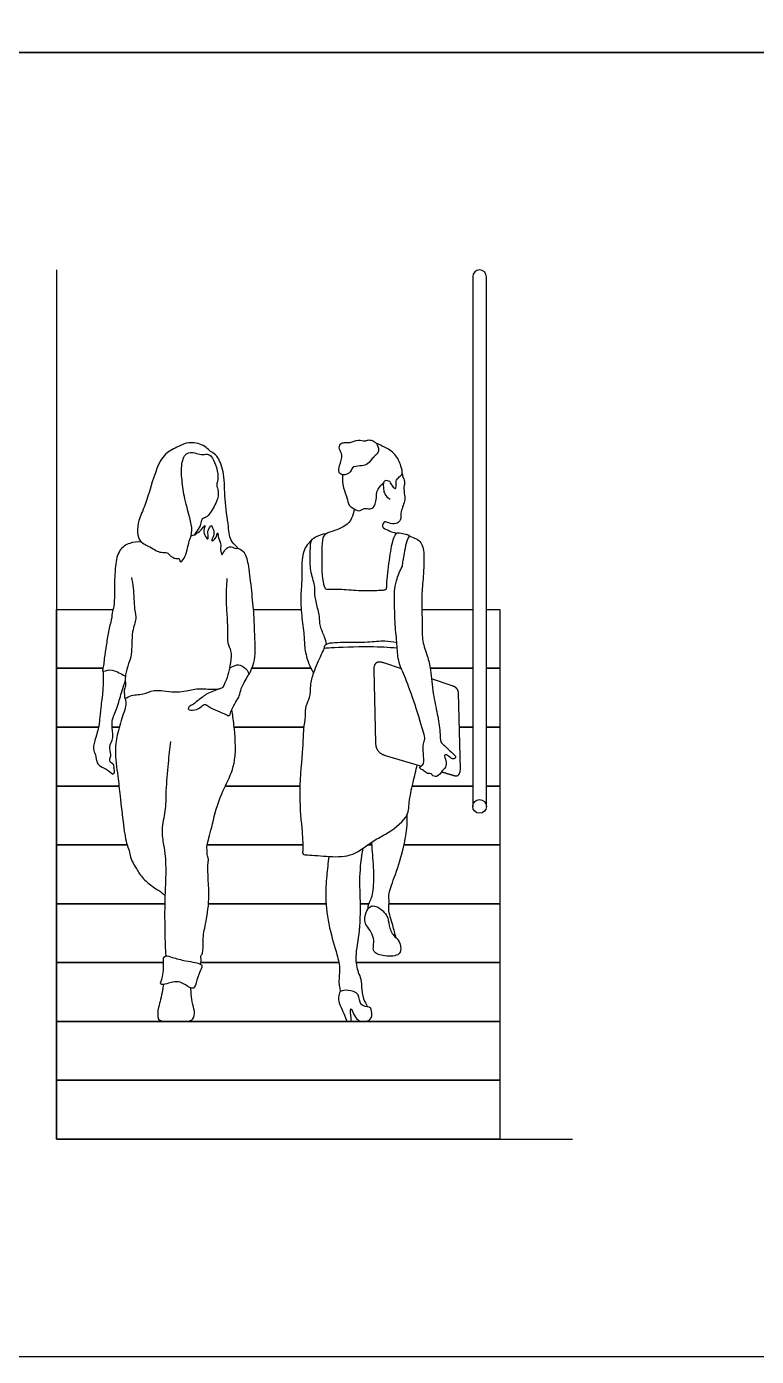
# Model space of a CAD drawing. Header units: millimetres. Extents: x 10.5 to 29.6, y 6 to 18.8.
# Drawn here: x 14.618 to 16.665, y 11.52 to 15.251 of the extents above; entities that cross this region are included whole.
import ezdxf

# ---------------------------------------------------------------- set-up
doc = ezdxf.new("R2010")
doc.units = ezdxf.units.MM
for name, color, linetype, true_color in [('AG-BUILDINGS', 7, 'Continuous', 0x66ccff), ('AG-DIAGRAM', 7, 'Continuous', 0xfecc66), ('AG-PEOPLE', 7, 'Continuous', 0x66ccff), ('X-VPRT', 6, 'Continuous', 0xff00ff)]:
    doc.layers.add(name, color=color, linetype=linetype, true_color=true_color)

msp = doc.modelspace()

# ---------------------------------------------------------------- linework, layer by layer
at = {"layer": 'AG-BUILDINGS'}
for points in [[(15.8698, 14.549), (15.8698, 13.063)], [(15.9079, 13.063), (15.9079, 14.549)], [(14.8319, 13.4505), (14.7014, 13.4505), (14.7014, 13.6156), (14.8604, 13.6156)], [(15.2545, 13.6156), (15.3882, 13.6156)], [(15.7267, 13.6156), (15.8698, 13.6156)], [(15.9079, 13.6156), (15.946, 13.6156), (15.946, 13.4505), (15.9079, 13.4505)], [(14.8198, 13.2854), (14.7014, 13.2854), (14.7014, 13.4505), (14.8319, 13.4505)], [(15.2498, 13.4505), (15.4155, 13.4505)], [(15.4155, 13.4505), (15.2498, 13.4505)], [(15.7504, 13.4505), (15.8698, 13.4505)], [(15.8698, 13.4505), (15.7504, 13.4505)], [(15.9079, 13.4505), (15.946, 13.4505), (15.946, 13.2854), (15.9079, 13.2854)], [(14.8769, 13.1203), (14.7014, 13.1203), (14.7014, 13.2854), (14.8198, 13.2854)], [(14.8581, 13.2854), (14.8781, 13.2854)], [(14.8781, 13.2854), (14.8581, 13.2854)], [(15.2002, 13.2854), (15.3955, 13.2854)], [(15.3955, 13.2854), (15.2002, 13.2854)], [(15.8318, 13.2854), (15.8698, 13.2854)], [(15.8698, 13.2854), (15.8318, 13.2854)], [(15.9079, 13.2854), (15.946, 13.2854), (15.946, 13.1203), (15.9079, 13.1203)], [(14.8996, 12.9552), (14.7014, 12.9552), (14.7014, 13.1203), (14.8769, 13.1203)], [(15.1756, 13.1203), (15.3845, 13.1203)], [(15.3845, 13.1203), (15.1756, 13.1203)], [(15.9079, 13.1203), (15.946, 13.1203), (15.946, 12.9552), (15.6766, 12.9552)], [(15.6999, 13.1203), (15.8698, 13.1203)], [(15.8698, 13.1203), (15.6999, 13.1203)], [(15.0055, 12.7901), (14.7014, 12.7901), (14.7014, 12.9552), (14.8996, 12.9552)], [(15.3929, 12.9552), (15.1247, 12.9552)], [(15.1247, 12.9552), (15.3929, 12.9552)], [(15.5868, 12.9552), (15.5752, 12.9552)], [(15.5752, 12.9552), (15.5868, 12.9552)], [(15.6766, 12.9552), (15.946, 12.9552), (15.946, 12.7901), (15.6348, 12.7901)], [(15.0019, 12.625), (14.7014, 12.625), (14.7014, 12.7901), (15.0055, 12.7901)], [(15.1283, 12.7901), (15.4581, 12.7901)], [(15.4581, 12.7901), (15.1283, 12.7901)], [(15.6348, 12.7901), (15.946, 12.7901), (15.946, 12.625), (15.5422, 12.625)], [(15.5535, 12.7901), (15.5784, 12.7901)], [(15.5784, 12.7901), (15.5535, 12.7901)], [(15.5422, 12.625), (15.946, 12.625), (15.946, 12.4599), (14.7014, 12.4599), (14.7014, 12.625), (15.0019, 12.625)], [(15.1071, 12.625), (15.4939, 12.625)], [(15.4939, 12.625), (15.1071, 12.625)]]:
    msp.add_lwpolyline(points, dxfattribs=at)
for points in [[(15.946, 12.4599), (15.946, 12.2948), (14.7014, 12.2948), (14.7014, 12.4599)], [(15.946, 12.2948), (15.946, 12.1297), (14.7014, 12.1297), (14.7014, 12.2948)]]:
    msp.add_lwpolyline(points, close=True, dxfattribs=at)
msp.add_circle((15.8888, 13.063), 0.0191, dxfattribs=at)
msp.add_arc((15.8888, 14.549), 0.0191, 0, 180, dxfattribs=at)
at = {"layer": 'AG-DIAGRAM'}
msp.add_lwpolyline([(14.7014, 14.5681), (14.7014, 12.1297), (16.1492, 12.1297)], dxfattribs=at)
at = {"layer": 'AG-PEOPLE'}
for points in [[(15.5918, 13.4461), (15.597, 13.241)], [(15.6693, 13.4493), (15.6202, 13.4657)], [(15.8114, 13.4017), (15.7542, 13.4209)], [(15.8349, 13.1672), (15.8294, 13.3821)]]:
    msp.add_lwpolyline(points, dxfattribs=at)
for points, knots in [([(15.1245, 14.0516), (15.12, 14.0512), (15.1069, 14.0487), (15.0906, 14.0557), (15.0614, 14.0575), (15.0499, 14.0163), (15.0552, 13.9637), (15.0633, 13.9132), (15.0878, 13.8368), (15.0725, 13.8094), (15.0649, 13.7606), (15.0472, 13.7449), (15.0476, 13.7605), (15.0354, 13.7569), (15.0195, 13.7663), (15.0131, 13.7773), (14.9954, 13.7745), (14.9801, 13.7812), (14.9643, 13.7915), (14.9341, 13.8044), (14.9275, 13.8321), (14.9315, 13.868), (14.953, 13.9093), (14.9799, 14.012), (15.007, 14.0571), (15.0486, 14.074), (15.0711, 14.0868), (15.1145, 14.079), (15.1272, 14.0637), (15.1411, 14.0545), (15.1577, 14.0417), (15.1745, 13.9927), (15.172, 13.9261), (15.1852, 13.8502), (15.187, 13.8064), (15.216, 13.7863), (15.2011, 13.7871), (15.1891, 13.7936), (15.1793, 13.788), (15.1698, 13.7762), (15.1653, 13.7646), (15.1602, 13.7856), (15.1649, 13.8002), (15.1546, 13.8174), (15.1544, 13.838), (15.1494, 13.8117), (15.1323, 13.8055), (15.1451, 13.8231), (15.1431, 13.84), (15.1351, 13.8538), (15.1322, 13.846), (15.1248, 13.8357), (15.1276, 13.8232), (15.1282, 13.8083), (15.1153, 13.8255), (15.1148, 13.8397), (15.1204, 13.8563), (15.1105, 13.8409), (15.1012, 13.8332), (15.0824, 13.8193), (15.102, 13.842), (15.1074, 13.8574), (15.109, 13.8709), (15.1192, 13.8721), (15.1325, 13.8827), (15.1521, 13.9183), (15.1583, 13.9457), (15.1489, 13.9655), (15.1569, 13.9799), (15.1519, 14.0147), (15.14, 14.0391), (15.1341, 14.0488), (15.1245, 14.0516)], [0, 0, 0, 0, 0.235394, 0.483929, 0.763873, 1.111668, 1.532193, 1.9608, 2.461301, 2.786212, 3.194678, 3.41271, 3.578522, 3.757312, 4.002331, 4.198393, 4.427429, 4.660473, 4.914473, 5.234504, 5.529078, 5.864133, 6.26369, 6.858871, 7.277766, 7.646591, 7.943531, 8.310806, 8.565814, 8.793417, 9.048418, 9.449614, 9.932257, 10.441125, 10.826779, 11.103604, 11.260496, 11.47618, 11.658757, 11.892877, 12.042147, 12.264941, 12.499582, 12.763442, 12.95202, 13.198765, 13.385968, 13.601694, 13.856264, 14.050934, 14.178168, 14.382386, 14.598404, 14.76563, 14.981313, 15.223325, 15.405034, 15.592094, 15.828508, 16.032639, 16.283368, 16.540566, 16.734147, 16.898333, 17.130299, 17.49982, 17.806604, 18.058862, 18.281409, 18.619245, 18.928664, 19.135086, 19.135086, 19.135086, 19.135086]), ([(15.5994, 14.0815), (15.5962, 14.0856), (15.5883, 14.0896), (15.576, 14.0924), (15.5667, 14.0863), (15.5478, 14.0946), (15.5264, 14.0824), (15.5105, 14.0843), (15.4963, 14.082), (15.4932, 14.0636), (15.5074, 14.0496), (15.4951, 14.0198), (15.4919, 14.0006), (15.5041, 13.9902), (15.5293, 13.9989), (15.5292, 14.0162), (15.554, 14.0188), (15.5721, 14.0192), (15.585, 14.0361), (15.5938, 14.0459), (15.6024, 14.0529), (15.6071, 14.0637), (15.603, 14.0768), (15.5994, 14.0815)], [0, 0, 0, 0, 0.213375, 0.409151, 0.588148, 0.834567, 1.111791, 1.340993, 1.540822, 1.760804, 2.001444, 2.316812, 2.562615, 2.765081, 3.037767, 3.248344, 3.513308, 3.759047, 4.013141, 4.224547, 4.409863, 4.599441, 4.847299, 4.847299, 4.847299, 4.847299]), ([(15.6367, 13.9746), (15.6383, 13.97), (15.6427, 13.963), (15.6554, 13.9486), (15.6538, 13.9721), (15.6559, 13.9811), (15.6659, 13.9893), (15.6741, 13.9979), (15.6681, 14.0193), (15.6543, 14.0537), (15.6217, 14.0713), (15.607, 14.0786), (15.5994, 14.0815)], [0, 0, 0, 0, 0.219805, 0.411023, 0.640752, 0.825585, 1.025177, 1.210159, 1.467289, 1.816074, 2.158442, 2.441979, 2.441979, 2.441979, 2.441979]), ([(15.5042, 13.9936), (15.5035, 13.9814), (15.5048, 13.9566), (15.5179, 13.9306), (15.5203, 13.9071), (15.5321, 13.901), (15.5507, 13.8872), (15.5641, 13.9023), (15.5818, 13.8957), (15.5958, 13.9038), (15.601, 13.9366), (15.5992, 13.9509), (15.6192, 13.9709)], [0, 0, 0, 0, 0.411659, 0.781332, 1.093767, 1.336393, 1.638072, 1.909599, 2.18588, 2.434123, 2.820604, 3.111037, 3.111037, 3.111037, 3.111037]), ([(15.6714, 13.9972), (15.6724, 13.993), (15.6742, 13.9848), (15.6798, 13.9726), (15.6753, 13.9593), (15.6777, 13.9359), (15.6812, 13.923), (15.6665, 13.8903), (15.6685, 13.8726), (15.6648, 13.8606), (15.6491, 13.8538), (15.6308, 13.8595), (15.6219, 13.8625), (15.6177, 13.8564), (15.6157, 13.8508), (15.6168, 13.8465), (15.6192, 13.8436), (15.6377, 13.8347), (15.6482, 13.8315), (15.654, 13.8301)], [0, 0, 0, 0, 0.205387, 0.407483, 0.620101, 0.892065, 1.105372, 1.43988, 1.683915, 1.872699, 2.097703, 2.349637, 2.512953, 2.654868, 2.827023, 2.827023, 2.959185, 3.212073, 3.454651, 3.454651, 3.454651, 3.454651]), ([(15.6367, 13.9746), (15.6263, 13.9793), (15.6169, 13.9743), (15.6195, 13.9528), (15.6218, 13.9339), (15.6381, 13.9255)], [0, 0, 0, 0, 0.312518, 0.749433, 1.235412, 1.235412, 1.235412, 1.235412]), ([(15.5366, 13.8976), (15.5359, 13.8886), (15.5303, 13.8704), (15.5142, 13.8467), (15.4792, 13.836), (15.461, 13.8297)], [0, 0, 0, 0, 0.29763, 0.6032354, 0.992173, 0.992173, 0.992173, 0.992173]), ([(14.9407, 13.8044), (14.9295, 13.8059), (14.9062, 13.8035), (14.8748, 13.7834), (14.8657, 13.7354), (14.8638, 13.6778), (14.8648, 13.6256), (14.8571, 13.6069), (14.8575, 13.5925), (14.8488, 13.5621), (14.8426, 13.5229), (14.8368, 13.4893), (14.8334, 13.4531), (14.8284, 13.4388), (14.8526, 13.4504), (14.8763, 13.4387), (14.8875, 13.4327), (14.8951, 13.4286)], [0, 0, 0, 0, 0.339122, 0.677848, 1.073611, 1.529959, 1.948791, 2.199651, 2.412465, 2.737241, 3.107819, 3.458719, 3.814547, 3.981649, 4.238301, 4.543843, 4.778694, 4.778694, 4.778694, 4.778694]), ([(15.089, 13.8249), (15.0875, 13.8241), (15.0843, 13.8227), (15.0806, 13.8215), (15.0788, 13.821)], [0, 0, 0, 0, 0.1302549, 0.26821, 0.26821, 0.26821, 0.26821]), ([(15.4171, 13.8087), (15.414, 13.8063), (15.4007, 13.7943), (15.3878, 13.7618), (15.3915, 13.7021), (15.3861, 13.6561), (15.3885, 13.5985), (15.3971, 13.5447), (15.3971, 13.5055), (15.4078, 13.4641), (15.4175, 13.4464), (15.4228, 13.4379)], [1.362865, 1.362865, 1.362865, 1.362865, 1.465902, 1.839937, 2.279422, 2.673229, 3.106865, 3.529682, 3.890154, 4.258724, 4.572699, 4.572699, 4.572699, 4.572699]), ([(15.4593, 13.5185), (15.4577, 13.5251), (15.4552, 13.5382), (15.439, 13.5693), (15.4416, 13.5969), (15.4299, 13.6329), (15.4255, 13.6651), (15.4274, 13.6838), (15.4123, 13.7255), (15.4134, 13.7686), (15.414, 13.8025), (15.4195, 13.8149), (15.4307, 13.8196), (15.4462, 13.8276), (15.461, 13.8297)], [0, 0, 0, 0, 0.275045, 0.627819, 0.949512, 1.326507, 1.670852, 1.933056, 2.331168, 2.745716, 3.097221, 3.30527, 3.517057, 3.81142, 3.81142, 3.81142, 3.81142]), ([(15.461, 13.8297), (15.4571, 13.8272), (15.4479, 13.8201), (15.4463, 13.7908), (15.4444, 13.7041), (15.4539, 13.6778), (15.4564, 13.672), (15.4718, 13.6734), (15.5171, 13.672), (15.5668, 13.667), (15.6127, 13.67), (15.6251, 13.6704), (15.6283, 13.674), (15.6278, 13.6905), (15.6356, 13.7542), (15.6437, 13.8094), (15.6535, 13.8261), (15.6569, 13.8317), (15.6649, 13.8305), (15.6815, 13.8271), (15.6898, 13.8249), (15.6943, 13.821), (15.6864, 13.8205), (15.6761, 13.7688), (15.6725, 13.7481), (15.6711, 13.7355)], [3.81142, 3.81142, 3.81142, 3.81142, 4.024597, 4.329781, 4.872997, 5.166117, 5.282836, 5.487025, 5.873229, 6.296106, 6.682033, 6.867885, 6.971133, 7.184983, 7.652719, 8.090223, 8.327973, 8.45748, 8.611054, 8.850116, 9.024946, 9.133991, 9.241506, 9.639244, 9.992174, 9.992174, 9.992174, 9.992174]), ([(15.693, 13.8215), (15.7058, 13.8169), (15.7292, 13.8062), (15.7341, 13.7628), (15.7308, 13.7), (15.7245, 13.6474), (15.729, 13.575), (15.726, 13.5272), (15.7432, 13.4848), (15.7526, 13.4448), (15.7576, 13.3792), (15.77, 13.3236), (15.7789, 13.2744), (15.7772, 13.2435), (15.7879, 13.2362), (15.7984, 13.2265), (15.8126, 13.2118), (15.8247, 13.2022), (15.8161, 13.1949), (15.8075, 13.1985), (15.797, 13.2093), (15.7879, 13.2074), (15.7959, 13.1909), (15.7952, 13.1721), (15.7835, 13.1641), (15.7708, 13.1427), (15.7547, 13.1498), (15.7543, 13.156), (15.7449, 13.1548), (15.7398, 13.1567), (15.7315, 13.1643), (15.7263, 13.1661), (15.7177, 13.1723), (15.7261, 13.1762), (15.7341, 13.1837), (15.7307, 13.2119), (15.7291, 13.2384), (15.7367, 13.2528), (15.731, 13.2724), (15.7078, 13.3514), (15.6821, 13.4208), (15.6586, 13.4715), (15.6578, 13.5184), (15.6511, 13.5723), (15.6504, 13.6309), (15.6493, 13.6666), (15.6551, 13.6968), (15.6647, 13.7231), (15.6711, 13.7355)], [0.356868, 0.356868, 0.356868, 0.356868, 0.695391, 1.056427, 1.511304, 1.936811, 2.421469, 2.820231, 3.196164, 3.565258, 4.027906, 4.468513, 4.877356, 5.18017, 5.369049, 5.584753, 5.85299, 6.054992, 6.207935, 6.377864, 6.599807, 6.729646, 6.955482, 7.19861, 7.412464, 7.682346, 7.888927, 8.012754, 8.172839, 8.312354, 8.497656, 8.644471, 8.801238, 8.944355, 9.125356, 9.426106, 9.726144, 9.940916, 10.184938, 10.702677, 11.212809, 11.632047, 12.017997, 12.44449, 12.884854, 13.22402, 13.538008, 13.909065, 13.909065, 13.909065, 13.909065]), ([(15.1798, 13.7024), (15.1782, 13.6836), (15.1767, 13.6461), (15.1799, 13.5997), (15.182, 13.5589), (15.1798, 13.5215), (15.1929, 13.5003), (15.1919, 13.4692), (15.1836, 13.4475), (15.2043, 13.4616), (15.2221, 13.4598), (15.2409, 13.4429), (15.2395, 13.4259), (15.2554, 13.4618), (15.2604, 13.4911), (15.2577, 13.5481), (15.2563, 13.6012), (15.2494, 13.6676), (15.2424, 13.7342), (15.2331, 13.7758), (15.217, 13.7845), (15.2098, 13.7877)], [0, 0, 0, 0, 0.431065, 0.821964, 1.191012, 1.533542, 1.814383, 2.140309, 2.354939, 2.585249, 2.833344, 3.116387, 3.272684, 3.571694, 3.910071, 4.333646, 4.756463, 5.226001, 5.702132, 6.062186, 6.339685, 6.339685, 6.339685, 6.339685]), ([(14.9118, 13.7055), (14.914, 13.6955), (14.919, 13.6765), (14.9187, 13.6158), (14.9276, 13.5889), (14.9111, 13.5536), (14.9143, 13.4891), (14.9039, 13.466), (14.8949, 13.4325), (14.894, 13.4161), (14.8971, 13.4012), (14.8894, 13.3889), (14.8935, 13.3763), (14.8913, 13.3618), (14.9092, 13.3771), (14.9466, 13.3757), (14.9752, 13.3935), (15.0319, 13.3805), (15.0805, 13.3898), (15.0986, 13.3945), (15.1416, 13.3907), (15.1528, 13.3922), (15.1588, 13.3928)], [0, 0, 0, 0, 0.317449, 0.757801, 1.056956, 1.406434, 1.860936, 2.157906, 2.487387, 2.721745, 2.937355, 3.145149, 3.356955, 3.5271, 3.752855, 4.104041, 4.428945, 4.862104, 5.258118, 5.513912, 5.880235, 6.123236, 6.123236, 6.123236, 6.123236]), ([(15.4529, 13.5065), (15.4497, 13.5001), (15.4436, 13.4875), (15.4213, 13.4372), (15.4125, 13.4042), (15.414, 13.3675), (15.3988, 13.3452), (15.4006, 13.3153), (15.3932, 13.2778), (15.3938, 13.224), (15.3798, 13.1056), (15.3897, 13.0068), (15.3942, 12.948), (15.3908, 12.9266), (15.4093, 12.9274), (15.4702, 12.9214), (15.5342, 12.9213), (15.587, 12.9664), (15.6236, 12.9823), (15.6902, 13.0293), (15.6897, 13.075), (15.7013, 13.1271), (15.7105, 13.165), (15.7138, 13.1799)], [0, 0, 0, 0, 0.265166, 0.685352, 1.031987, 1.369283, 1.658714, 1.965402, 2.313231, 2.732717, 3.361477, 3.949811, 4.385322, 4.610836, 4.817487, 5.267569, 5.733343, 6.191823, 6.570011, 7.065269, 7.440325, 7.871528, 8.252862, 8.252862, 8.252862, 8.252862]), ([(15.4529, 13.5065), (15.4536, 13.5101), (15.4533, 13.5224), (15.5103, 13.5243), (15.5726, 13.5229), (15.6221, 13.5295), (15.6454, 13.5255), (15.6565, 13.5232)], [0, 0, 0, 0, 0.190438, 0.592708, 1.067441, 1.466936, 1.800923, 1.800923, 1.800923, 1.800923]), ([(15.6577, 13.5068), (15.6317, 13.5089), (15.5858, 13.5124), (15.4722, 13.5079), (15.4593, 13.5069), (15.4529, 13.5065)], [0, 0, 0, 0, 0.506378, 1.10029, 1.3518, 1.3518, 1.3518, 1.3518]), ([(14.8323, 13.4425), (14.833, 13.4245), (14.8328, 13.389), (14.8258, 13.3412), (14.8226, 13.307), (14.8211, 13.2869), (14.8115, 13.256), (14.8071, 13.2399), (14.8036, 13.2234), (14.8125, 13.2083), (14.8143, 13.1845), (14.825, 13.1753), (14.8461, 13.1657), (14.8625, 13.1488), (14.8661, 13.1658), (14.8616, 13.1705), (14.8652, 13.1795), (14.8527, 13.1852), (14.8498, 13.1969), (14.8571, 13.2085), (14.8471, 13.2321), (14.86, 13.2485), (14.8606, 13.2668), (14.8544, 13.3044), (14.8723, 13.3376), (14.883, 13.3813), (14.8904, 13.4013), (14.8937, 13.4122), (14.8947, 13.4155)], [0, 0, 0, 0, 0.420526, 0.821827, 1.151117, 1.411269, 1.732699, 1.971922, 2.195136, 2.434164, 2.706653, 2.913344, 3.1992, 3.436307, 3.624088, 3.767513, 3.92161, 4.117422, 4.303064, 4.506344, 4.7811, 5.028401, 5.269428, 5.613381, 5.96907, 6.351375, 6.639876, 6.765808, 6.765808, 6.765808, 6.765808]), ([(15.1879, 13.453), (15.1861, 13.4435), (15.1813, 13.4265), (15.1696, 13.3956), (15.1591, 13.3933), (15.123, 13.3801), (15.1126, 13.3699), (15.0944, 13.3577), (15.0841, 13.3472), (15.0736, 13.345), (15.0696, 13.3352), (15.0787, 13.3317), (15.1012, 13.3351), (15.1132, 13.349), (15.1201, 13.3502), (15.1298, 13.3418), (15.1533, 13.3303), (15.1754, 13.3224), (15.188, 13.3146), (15.1905, 13.3301), (15.2052, 13.3564), (15.2159, 13.3727), (15.2185, 13.3943), (15.2317, 13.4158), (15.2376, 13.4272), (15.2408, 13.4329)], [0, 0, 0, 0, 0.308941, 0.621593, 0.807842, 1.15483, 1.385671, 1.646906, 1.869058, 2.072346, 2.224665, 2.397077, 2.67374, 2.912685, 3.046185, 3.240635, 3.53838, 3.826186, 4.01001, 4.203464, 4.523625, 4.778363, 5.040089, 5.325968, 5.578756, 5.578756, 5.578756, 5.578756]), ([(14.8946, 13.3662), (14.896, 13.359), (14.897, 13.343), (14.8885, 13.3213), (14.8724, 13.2675), (14.8638, 13.2215), (14.8741, 13.1463), (14.8801, 13.0924), (14.8891, 13.0118), (14.8976, 12.956), (14.9078, 12.935), (14.9096, 12.9148), (14.924, 12.8924), (14.9384, 12.866), (14.9682, 12.8392), (14.9958, 12.8231), (15.0027, 12.8161), (15.0061, 12.813)], [0, 0, 0, 0, 0.269391, 0.546506, 0.968468, 1.37177, 1.860079, 2.292626, 2.811021, 3.240074, 3.507473, 3.757682, 4.048801, 4.364484, 4.730126, 5.050975, 5.263946, 5.263946, 5.263946, 5.263946]), ([(15.1058, 12.6205), (15.1074, 12.6251), (15.1092, 12.6347), (15.105, 12.6431), (15.1147, 12.652), (15.1109, 12.6904), (15.1203, 12.7356), (15.1333, 12.8007), (15.1239, 12.8977), (15.1294, 12.9137), (15.1237, 12.9278), (15.1255, 12.9382), (15.1229, 12.9464), (15.1264, 12.9654), (15.1342, 12.9897), (15.1511, 13.0686), (15.179, 13.1276), (15.209, 13.1913), (15.2, 13.291), (15.1962, 13.3199), (15.1937, 13.3344)], [0, 0, 0, 0, 0.218076, 0.378628, 0.561241, 0.90481, 1.294743, 1.778379, 2.336139, 2.563653, 2.774314, 2.956357, 3.120539, 3.359958, 3.652873, 4.162318, 4.63289, 5.112003, 5.674855, 6.05648, 6.05648, 6.05648, 6.05648]), ([(15.0214, 13.245), (15.0189, 13.2246), (15.0147, 13.1843), (15.0077, 13.1065), (15.0088, 13.0508), (14.9943, 12.9985), (15.0023, 12.9554), (15.0076, 12.9221), (15.0088, 12.8712), (15.0056, 12.8119), (15.0048, 12.7519), (15.0062, 12.6787), (15.0076, 12.6533), (15.0087, 12.6442)], [0, 0, 0, 0, 0.462035, 0.979099, 1.421928, 1.849479, 2.231971, 2.571788, 2.988109, 3.440955, 3.905908, 4.416143, 4.718826, 4.718826, 4.718826, 4.718826]), ([(15.6548, 12.6942), (15.6514, 12.7062), (15.6461, 12.7294), (15.6307, 12.7734), (15.6369, 12.7964), (15.631, 12.8158), (15.6512, 12.8659), (15.6744, 12.9383), (15.6856, 13.001), (15.6859, 13.0281), (15.6856, 13.0412)], [0, 0, 0, 0, 0.350304, 0.7366, 1.005843, 1.247312, 1.657171, 2.170539, 2.625629, 2.98438, 2.98438, 2.98438, 2.98438]), ([(15.576, 12.776), (15.576, 12.7794), (15.5764, 12.7864), (15.5831, 12.8007), (15.5908, 12.8182), (15.5936, 12.8764), (15.5885, 12.9309), (15.5867, 12.9566), (15.5862, 12.963)], [0, 0, 0, 0, 0.183291, 0.403201, 0.649596, 1.082701, 1.557535, 1.720925, 1.720925, 1.720925, 1.720925]), ([(15.4662, 12.9227), (15.4634, 12.9046), (15.4595, 12.8673), (15.4548, 12.8063), (15.4652, 12.723), (15.4891, 12.6492), (15.4986, 12.6053), (15.4927, 12.5758), (15.4958, 12.5573), (15.497, 12.5481), (15.4977, 12.5439)], [0, 0, 0, 0, 0.424665, 0.871915, 1.400312, 1.904718, 2.292073, 2.661208, 2.891429, 3.085107, 3.085107, 3.085107, 3.085107]), ([(15.561, 12.9451), (15.5562, 12.919), (15.5503, 12.8649), (15.5539, 12.8073), (15.5539, 12.7142), (15.5375, 12.6416), (15.5461, 12.6004), (15.5574, 12.5785), (15.5568, 12.5486), (15.5641, 12.5171), (15.5725, 12.5062), (15.5741, 12.5007)], [0, 0, 0, 0, 0.511177, 0.952042, 1.499647, 2.00627, 2.428636, 2.692148, 2.981713, 3.293762, 3.503868, 3.503868, 3.503868, 3.503868]), ([(15.582, 12.7815), (15.5709, 12.7746), (15.5646, 12.7487), (15.5686, 12.7322), (15.5824, 12.7153), (15.5931, 12.6929), (15.5911, 12.6723), (15.5892, 12.6533), (15.6176, 12.6419), (15.6618, 12.6416), (15.6701, 12.6639), (15.6624, 12.6899), (15.6464, 12.699), (15.6321, 12.7302), (15.6344, 12.7574), (15.5984, 12.7871), (15.5853, 12.7835), (15.582, 12.7815)], [0, 0, 0, 0, 0.517579, 0.757226, 1.019408, 1.302914, 1.563037, 1.789835, 2.09059, 2.458835, 2.7091, 2.993995, 3.236859, 3.55802, 3.865055, 4.225573, 4.380264, 4.380264, 4.380264, 4.380264]), ([(15.0087, 12.6442), (15.0013, 12.64), (15.0018, 12.6282), (15.0033, 12.5871), (14.988, 12.5607), (15.0141, 12.5656), (15.0447, 12.5765), (15.0717, 12.556), (15.0893, 12.5492), (15.0953, 12.5768), (15.1064, 12.6042), (15.1113, 12.6164), (15.1056, 12.6214), (15.0897, 12.6261), (15.0632, 12.6293), (15.0277, 12.6388), (15.0131, 12.6441), (15.0087, 12.6442)], [0, 0, 0, 0, 0.208274, 0.602872, 0.876756, 1.122449, 1.464339, 1.802064, 2.018561, 2.30671, 2.644005, 2.841193, 2.983377, 3.217364, 3.531057, 3.896383, 4.151756, 4.151756, 4.151756, 4.151756]), ([(15.002, 12.5637), (15.001, 12.5583), (14.9988, 12.5477), (14.9943, 12.5205), (14.9873, 12.5007), (14.9824, 12.4614), (15.0099, 12.4595), (15.0496, 12.4603), (15.0832, 12.4587), (15.0913, 12.4831), (15.0837, 12.5071), (15.0793, 12.5356), (15.079, 12.5476), (15.079, 12.5535)], [0, 0, 0, 0, 0.232504, 0.525333, 0.805293, 1.131399, 1.39263, 1.767345, 2.081869, 2.337628, 2.628947, 2.934899, 3.177007, 3.177007, 3.177007, 3.177007]), ([(15.516, 12.4599), (15.5138, 12.4668), (15.5101, 12.4799), (15.4932, 12.5119), (15.4919, 12.5274), (15.4952, 12.5391), (15.4977, 12.5439), (15.5048, 12.5465), (15.5189, 12.5489), (15.5539, 12.5403), (15.5503, 12.5021), (15.5797, 12.5011), (15.5859, 12.4949), (15.5884, 12.4654), (15.5696, 12.4604), (15.5415, 12.4568), (15.5241, 12.5137), (15.5286, 12.4662), (15.5288, 12.4625), (15.529, 12.4599), (15.5247, 12.4599), (15.5203, 12.4599), (15.516, 12.4599)], [2.945698, 2.945698, 2.945698, 2.945698, 3.197577, 3.520463, 3.732738, 3.954265, 3.954265, 3.954265, 4.224481, 4.537731, 4.826414, 5.101733, 5.262518, 5.526974, 5.765438, 6.047662, 6.329232, 6.541358, 6.693228, 6.693228, 6.693228, 6.899963, 6.899963, 6.899963, 6.899963])]:
    msp.add_open_spline(points, degree=3, knots=knots, dxfattribs=at)
for points, degree in [([(15.654, 13.8301), (15.6548, 13.83), (15.6555, 13.83), (15.6562, 13.8299)], 3), ([(15.6202, 13.4657), (15.5917, 13.4753), (15.5918, 13.4461)], 2), ([(15.8294, 13.3821), (15.8288, 13.3959), (15.8114, 13.4017)], 2), ([(15.597, 13.241), (15.5976, 13.2139), (15.6241, 13.206)], 2), ([(15.6241, 13.206), (15.6749, 13.1912), (15.7257, 13.1764)], 2), ([(15.7819, 13.1601), (15.7998, 13.1549), (15.8177, 13.1496)], 2), ([(15.8177, 13.1496), (15.8334, 13.1451), (15.8349, 13.1672)], 2)]:
    msp.add_open_spline(points, degree=degree, dxfattribs=at)
at = {"layer": 'X-VPRT'}
for points in [[(10.5208, 18.8353), (10.5208, 15.1777), (21.4936, 15.1777), (21.4936, 18.8353)], [(10.5208, 15.1777), (10.5208, 11.5201), (21.4936, 11.5201), (21.4936, 15.1777)]]:
    msp.add_lwpolyline(points, close=True, dxfattribs=at)

doc.saveas('drawing.dxf')
